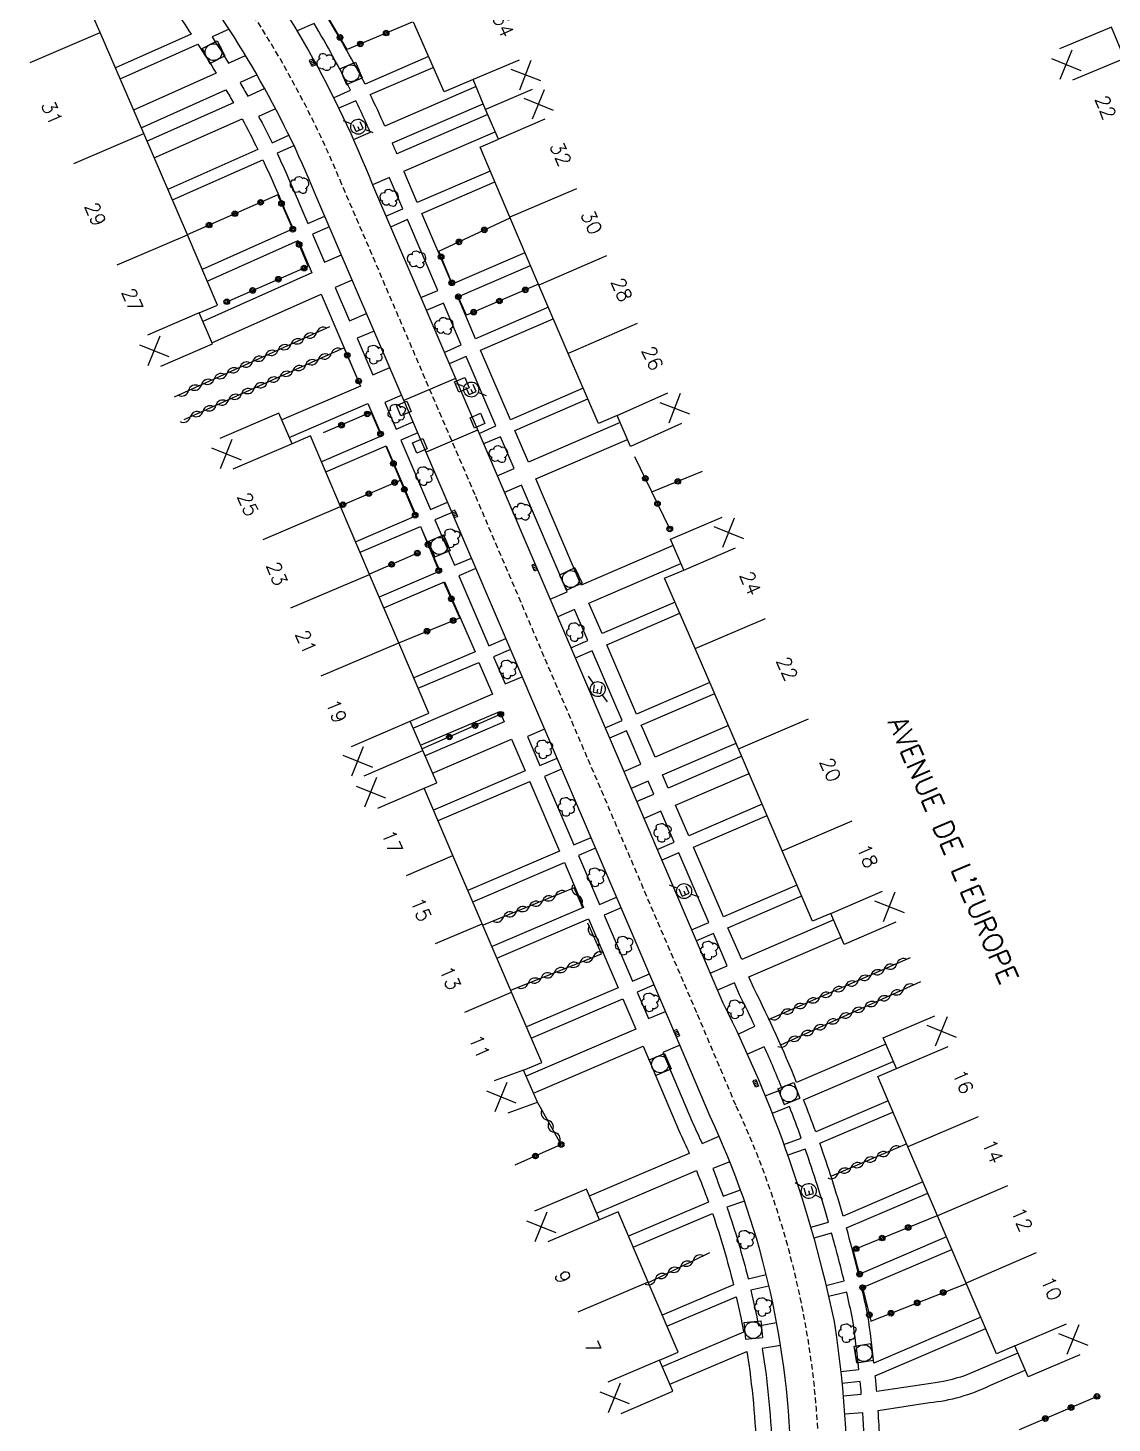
# Model space of a CAD drawing. Header units: millimetres. Extents: x 150999 to 152000, y 125999 to 127001.
# Drawn here: x 151642.6 to 151739.1, y 126386 to 126510.1 of the extents above; entities that cross this region are included whole.
import ezdxf
from ezdxf.enums import TextEntityAlignment as Align

# ---------------------------------------------------------------- set-up
doc = ezdxf.new("R2010")
doc.units = ezdxf.units.MM
doc.linetypes.add('DASHED', pattern=[0.75, 0.5, -0.25])
doc.layers.get('0').update_dxf_attribs({"linetype": 'CONTINUOUS'})
for name, color, linetype in [('W0001', 6, 'DASHED'), ('W0008', 7, 'CONTINUOUS'), ('W0100', 7, 'CONTINUOUS'), ('W0112', 1, 'DASHED'), ('W0300', 7, 'CONTINUOUS'), ('W0310', 3, 'CONTINUOUS'), ('W0322', 7, 'CONTINUOUS'), ('W0334', 7, 'CONTINUOUS'), ('W0400', 7, 'CONTINUOUS'), ('W0420', 7, 'CONTINUOUS'), ('W0471', 7, 'CONTINUOUS'), ('W0989', 7, 'CONTINUOUS'), ('W0991', 7, 'CONTINUOUS'), ('W1102', 7, 'CONTINUOUS')]:
    doc.layers.add(name, color=color, linetype=linetype)
doc.styles.get("Standard").update_dxf_attribs({"font": 'romans.shx', "width": 0.85})

# ---------------------------------------------------------------- blocks, each defined once
blk = doc.blocks.new('t991o')
at = {"color": 0, "linetype": 'Continuous'}
for p, q in [((-1, 1), (1, -1)), ((-1, -1), (1, 1))]:
    blk.add_line(p, q, dxfattribs=at)
blk = doc.blocks.new('t310o')
at = {"color": 0, "linetype": 'Continuous'}
for centre, start, end in [((-0.5, 0.38), 216.8699, 323.1304), ((0.5, -0.37), 36.8699, 143.1303)]:
    blk.add_arc(centre, 0.625, start, end, dxfattribs=at)
blk = doc.blocks.new('t322o')
at = {"color": 0, "linetype": 'Continuous'}
for radius in [0.25, 0.15]:
    blk.add_circle((0, 0), radius, dxfattribs=at)
blk = doc.blocks.new('T300')
for p, q in [((-0.8, 0.51), (-0.86, 0.34)), ((-0.86, 0.34), (-0.86, 0.17)), ((-0.86, 0.17), (-0.74, 0.06)), ((-0.69, 0.63), (-0.8, 0.51)), ((-0.8, -0.06), (-0.74, 0.06)), ((-0.74, 0.06), (-0.69, 0.11)), ((-0.57, 0.69), (-0.69, 0.63)), ((-0.46, 0.69), (-0.57, 0.69)), ((-0.29, 0.63), (-0.46, 0.69)), ((-0.29, 0.63), (-0.17, 0.74)), ((-0.23, 0.57), (-0.29, 0.63)), ((-0.17, 0.74), (-0.06, 0.8)), ((-0.06, 0.8), (0.06, 0.8)), ((0.06, 0.8), (0.23, 0.74)), ((0.23, 0.74), (0.34, 0.63)), ((0.34, 0.63), (0.4, 0.51)), ((0.46, 0.46), (0.34, 0.46)), ((0.4, 0.51), (0.4, 0.46)), ((0.57, 0.4), (0.46, 0.46)), ((0.57, 0.4), (0.69, 0.29)), ((0.69, 0.29), (0.74, 0.17)), ((0.74, 0.06), (0.69, -0.17)), ((0.74, 0.17), (0.74, 0.06)), ((-0.8, -0.17), (-0.8, -0.06)), ((-0.8, -0.23), (-0.8, -0.17)), ((-0.74, -0.34), (-0.8, -0.23)), ((-0.69, -0.4), (-0.74, -0.34)), ((-0.51, -0.46), (-0.69, -0.4)), ((-0.4, -0.46), (-0.51, -0.46)), ((-0.4, -0.46), (-0.34, -0.46)), ((-0.34, -0.46), (-0.34, -0.4)), ((-0.34, -0.51), (-0.34, -0.46)), ((-0.29, -0.63), (-0.34, -0.51)), ((-0.17, -0.74), (-0.29, -0.63)), ((-0.06, -0.8), (-0.17, -0.74)), ((0.06, -0.8), (-0.06, -0.8)), ((0.17, -0.74), (0.06, -0.8)), ((0.23, -0.69), (0.17, -0.74)), ((0.29, -0.46), (0.23, -0.46)), ((0.29, -0.63), (0.23, -0.69)), ((0.46, -0.4), (0.29, -0.46)), ((0.34, -0.51), (0.29, -0.63)), ((0.34, -0.51), (0.34, -0.46)), ((0.57, -0.34), (0.46, -0.4)), ((0.63, -0.29), (0.57, -0.34)), ((0.69, -0.17), (0.63, -0.29))]:
    blk.add_line(p, q)
blk = doc.blocks.new('T420')
for p, q in [((0.75, 0.75), (-0.75, 0.75)), ((-0.75, 0.75), (-0.75, -0.75)), ((0.75, 0.75), (0.75, -0.75)), ((0.75, -0.75), (-0.75, -0.75))]:
    blk.add_line(p, q)
blk.add_ellipse((0, 0), major_axis=(-0.53, 0.53), ratio=1, start_param=3.926991, end_param=10.210176)
blk = doc.blocks.new('T400')
for p, q in [((-0.15, 0.3), (0.15, 0.3)), ((-0.15, -0.25), (-0.15, 0.3)), ((-0.15, 0.15), (0.15, 0.15)), ((-0.15, 0), (0.15, 0)), ((0.15, 0.3), (0.15, -0.25)), ((-0.15, -0.15), (0.15, -0.15)), ((-0.15, -0.25), (-0.15, -0.3)), ((-0.15, -0.3), (0.15, -0.3)), ((0.15, -0.3), (0.15, -0.25))]:
    blk.add_line(p, q)
blk = doc.blocks.new('T471')
for p, q in [((-0.333334, 0.333334), (-0.333334, -0.333334)), ((-0.333334, 0.333334), (0.333334, 0.333334)), ((-0.333334, 0), (0, 0)), ((0.500001, 0.500001), (1.000002, 1.000002)), ((-0.500001, -0.500001), (-1.000002, -1.000002)), ((-0.333334, -0.333334), (0.333334, -0.333334))]:
    blk.add_line(p, q)
blk.add_ellipse((0, 0), major_axis=(0.471405, 0.471405), ratio=1, start_param=5.4977871438, end_param=11.780972451)
blk = doc.blocks.new('t112o')
at = {"color": 0, "linetype": 'Continuous'}
for p, q in [((-0.5, 0.5), (0.5, 0.5)), ((-0.5, -0.5), (-0.5, 0.5)), ((0.5, 0.5), (0.5, -0.5)), ((0.5, -0.5), (-0.5, -0.5))]:
    blk.add_line(p, q, dxfattribs=at)

msp = doc.modelspace()

# ---------------------------------------------------------------- linework, layer by layer
at = {"layer": 'W0001'}
for points in [[(151787.33, 126302.63), (151792.74, 126328.48, -0.000928), (151799.1, 126366.57), (151801.65, 126382.51, 0.059929), (151801.33, 126407.08, 0.07597), (151793.34, 126434.75, -0.000468), (151777.48, 126466.92, 0.002096), (151760.15, 126502.17, 0.046568), (151736.57, 126540.79, 0.04058), (151711.33, 126570.04), (151697.59, 126582.43), (151667.26, 126607.1, 0.03579), (151642.67, 126624.33, 0.083455), (151610.07, 126635.22, 0.060009), (151585.04, 126636.16, 0.075727), (151551.12, 126627.81, 0.20266), (151542.64, 126619.62, -0.281009), (151526.04, 126611.77, 0.082437), (151510.07, 126607.14, 0.002945), (151459.36, 126581.67), (151444.96, 126574.4), (151442.81, 126573.29), (151418.08, 126560.91, -0.485582)], [(151703.71, 126315.39), (151710.83, 126358.65, 0.062579), (151712.99, 126383.26, 0.102853), (151705.6, 126414.26), (151702.12, 126422.49), (151692.38, 126445.2), (151682.4, 126468.56), (151670.55, 126496.18, 0.066857), (151658.17, 126517.64, 0.064437), (151637.98, 126537.83), (151631.78, 126542.87, 0.110374), (151605.18, 126556.53, 0.086978), (151582.47, 126559.07), (151556.88, 126554.89)]]:
    msp.add_lwpolyline(points, format="xyb", dxfattribs=at)
at = {"layer": 'W0008'}
for points in [[(151763.23, 126502.82, 0.04784), (151738.65, 126543.01, 0.037428), (151713.93, 126571.65, 0.026113), (151676.15, 126603.66, 0.043958), (151645.47, 126626.27, 0.06869), (151615.89, 126637.24, -0.067758), (151606.11, 126641.3), (151586.22, 126653.91, 0.190937), (151564.94, 126657.36, 0.061077), (151535.82, 126646.97), (151496.35, 126627.17, 0.390129), (151493.8, 126619.04), (151499.22, 126608.77, -0.421219), (151497.79, 126604.32, 0.00231), (151458, 126584.35), (151443.59, 126577.08), (151441.44, 126575.97), (151435.75, 126573.12, -0.483704), (151417.29, 126583.22, -0.000014), (151404.9, 126655.69)], [(151757.44, 126500.84, 0.046594), (151734.14, 126539, 0.040526), (151709.26, 126567.84), (151695.63, 126580.13), (151665.35, 126604.75, 0.035696), (151641.19, 126621.7, 0.083269), (151609.6, 126632.23, 0.060015), (151585.3, 126633.15, 0.075939), (151552.9, 126625.37, 0.401107), (151543.07, 126606.78), (151544.33, 126603), (151553.65, 126574.83, 0.329241), (151575.03, 126560.99), (151580.98, 126561.52, -0.085753), (151605.69, 126559.02, -0.107764), (151633.13, 126545.03), (151640.12, 126539.34, -0.064136), (151660.33, 126519.04, -0.070331), (151673.27, 126496.15), (151684.71, 126469.45), (151694.59, 126446.38), (151704.44, 126423.38, -0.065112), (151714.34, 126395, -0.092988), (151713.13, 126357.13)], [(151710.49, 126383.18, 0.103049), (151703.32, 126413.24), (151699.82, 126421.51), (151690.08, 126444.22), (151680.1, 126467.58), (151668.24, 126495.21, 0.066911), (151656.19, 126516.12, 0.064508), (151636.43, 126535.87), (151630.19, 126540.93, 0.110579), (151604.51, 126554.12, 0.087011), (151582.66, 126556.58), (151575.73, 126555.98, 0.487937), (151564.78, 126538.8, 0.025454), (151577.53, 126505.11), (151584.8, 126487.6), (151592.13, 126469.96), (151598.63, 126454.27), (151604.25, 126440.94), (151610.27, 126426.49), (151621.08, 126400.62), (151626.13, 126388.57, -0.137109), (151632.91, 126348.56)]]:
    msp.add_lwpolyline(points, format="xyb", dxfattribs=at)
at = {"layer": 'W0100'}
for points in [[(151654.44, 126480.01), (151659.04, 126481.99), (151657.85, 126484.75), (151659.49, 126485.45), (151656.81, 126491.71), (151652.92, 126500.71), (151649.06, 126509.71), (151646.31, 126515.89), (151644.76, 126515.22), (151643.57, 126517.97), (151638.98, 126516)], [(151700.78, 126474.92), (151696.22, 126472.88), (151695.04, 126475.61), (151693.39, 126474.9), (151690.69, 126481.15), (151688.06, 126487.22), (151685.49, 126493.27), (151682.84, 126499.51), (151684.48, 126500.22), (151683.34, 126502.86), (151682.23, 126505.52), (151679.64, 126504.41), (151676.93, 126510.62)], [(151746.97, 126477.97), (151751.59, 126479.89), (151750.44, 126482.65), (151752.1, 126483.34), (151749.53, 126489.52), (151746.96, 126495.7), (151744.39, 126501.88), (151741.82, 126508.06), (151740.18, 126507.38), (151739.02, 126510.16), (151734.4, 126508.24)], [(151685.33, 126413.57), (151687.94, 126414.53), (151686.72, 126417.38), (151688.33, 126418.07), (151685.65, 126424.31), (151683.04, 126430.41), (151680.43, 126436.48), (151677.88, 126442.46), (151678.99, 126442.93), (151677.76, 126445.81), (151676.64, 126448.43), (151678.29, 126449.15), (151675.61, 126455.41), (151673.02, 126461.49), (151670.43, 126467.53), (151667.76, 126473.8), (151666.12, 126473.1), (151664.95, 126475.84), (151659.69, 126473.59)], [(151719.84, 126430.53), (151715.24, 126428.56), (151714.06, 126431.33), (151712.42, 126430.63), (151709.73, 126436.9), (151705.84, 126445.97), (151701.99, 126454.89), (151699.26, 126461.14), (151700.96, 126461.87), (151699.79, 126464.61), (151704.38, 126466.58)], [(151736.2, 126392.04), (151731.6, 126390.08), (151730.42, 126392.85), (151728.8, 126392.15), (151726.1, 126398.43), (151723.53, 126404.43), (151720.91, 126410.55), (151718.24, 126416.8), (151719.89, 126417.51), (151718.71, 126420.25), (151723.31, 126422.21)], [(151695.4, 126386.84), (151700, 126388.81), (151698.81, 126391.58), (151700.46, 126392.28), (151697.8, 126398.52), (151695.12, 126404.77), (151693.47, 126404.06), (151692.3, 126406.8), (151687.7, 126404.83)]]:
    msp.add_lwpolyline(points, dxfattribs=at)
at = {"layer": 'W0310'}
for points in [[(151669.44, 126483.51), (151655.62, 126477.26)], [(151670.74, 126481.64), (151656.49, 126475.24)], [(151691.98, 126431.83), (151691.22, 126433.59), (151683.11, 126430.27)], [(151685.58, 126424.49), (151693.64, 126427.73), (151692.44, 126430.46)], [(151721.11, 126427.36), (151708.49, 126421.85)], [(151722.02, 126425.24), (151709.57, 126419.6)], [(151690.06, 126410.76), (151687.94, 126414.53)], [(151720.8, 126410.81), (151714.11, 126407.95)], [(151697.82, 126398.47), (151703.29, 126401.16)]]:
    msp.add_lwpolyline(points, dxfattribs=at)
at = {"layer": 'W0322'}
for points in [[(151676.79, 126510.63), (151671.03, 126508.19), (151669.39, 126510.94)], [(151666.18, 126492.2), (151664.84, 126495.26), (151656.8, 126491.71)], [(151680.33, 126487.43), (151679.18, 126490.24), (151685.52, 126493.21)], [(151660.31, 126485.75), (151667.56, 126488.9), (151666.67, 126491.05)], [(151688.03, 126487.3), (151681.63, 126484.54), (151680.84, 126486.34)], [(151672.04, 126478.69), (151670.74, 126481.64)], [(151673.99, 126473.98), (151673.17, 126475.92), (151668.9, 126474.07)], [(151677.07, 126466.75), (151674.53, 126472.8)], [(151699.72, 126465.53), (151698.13, 126468.82), (151696.62, 126471.96)], [(151670.65, 126467.69), (151675.76, 126469.88)], [(151698.13, 126468.82), (151702.63, 126470.66)], [(151679.17, 126461.82), (151677.59, 126465.67)], [(151677.27, 126463.38), (151673, 126461.52)], [(151675.61, 126455.41), (151681.05, 126457.62), (151679.64, 126460.75)], [(151684.69, 126449.04), (151677.7, 126445.96)], [(151690.06, 126410.76), (151685.94, 126408.93)], [(151716.61, 126399.23), (151716.05, 126401.39), (151723.53, 126404.44)], [(151716.88, 126398.03), (151717.62, 126395.04), (151726.11, 126398.41)]]:
    msp.add_lwpolyline(points, dxfattribs=at)
at = {"layer": 'W0322', "flags": 128}
msp.add_lwpolyline([(151730.83, 126385.4), (151737.77, 126388.36)], dxfattribs=at)
at = {"layer": 'W0334'}
for points in [[(151647.71, 126512.73), (151653.09, 126515.13, -0.002624), (151653.77, 126514.26, -0.016528), (151657.15, 126509.56), (151650.41, 126506.56)], [(151678.26, 126507.56), (151672.61, 126505.11, 0.017478), (151669.28, 126511.02), (151675.59, 126513.75)], [(151669.81, 126503.9), (151671.33, 126504.56, 0.017736), (151668.08, 126510.51), (151666.56, 126509.85)], [(151650.83, 126505.58), (151657.74, 126508.66, -0.008739), (151659.37, 126506.07), (151652.02, 126502.8)], [(151682.49, 126504.89), (151674.38, 126501.38, 0.007957), (151673.07, 126504.18), (151678.68, 126506.6)], [(151652.7, 126501.23), (151660.24, 126504.6, -0.003769), (151660.9, 126503.45), (151653.22, 126500.02)], [(151671.58, 126500.17), (151673.09, 126500.82, 0.008073), (151671.79, 126503.62), (151670.27, 126502.97)], [(151683.54, 126502.39), (151675.45, 126498.89, 0.002735), (151675.04, 126499.87), (151683.13, 126503.36)], [(151653.86, 126498.54), (151661.67, 126502.02, -0.008784), (151663.07, 126499.29), (151655.07, 126495.72)], [(151683.75, 126497.37), (151677.26, 126494.57), (151676.09, 126497.3, 0.000143), (151676.07, 126497.36), (151684.2, 126500.87)], [(151655.47, 126494.8), (151663.51, 126498.38, -0.013581), (151665.43, 126494.03), (151666.21, 126492.22), (151658.13, 126488.61)], [(151674.46, 126493.36), (151675.98, 126494.01), (151674.79, 126496.77, 0.000077), (151674.78, 126496.8), (151673.27, 126496.14)], [(151718.95, 126419.69), (151711.01, 126416.29, 0.019325), (151707.21, 126424.66), (151706.77, 126425.69), (151714.96, 126429.22)], [(151705.8, 126420.59), (151707.29, 126421.29, 0.006578), (151705.94, 126424.07), (151705.48, 126425.14), (151703.97, 126424.49)], [(151687.6, 126415.33), (151697.36, 126419.51), (151700.54, 126412, -0.007668), (151701.46, 126409.96), (151692.56, 126406.18)], [(151708.21, 126415.08), (151709.74, 126415.7, 0.008701), (151708.13, 126419.46), (151706.63, 126418.79)], [(151719.16, 126414.65), (151712.71, 126411.89, 0.00643), (151711.63, 126414.75), (151719.61, 126418.16)], [(151709.87, 126410.76), (151711.42, 126411.33, 0.006417), (151710.36, 126414.15), (151708.84, 126413.53)], [(151722.24, 126407.44), (151715.15, 126404.4, 0.014277), (151713.07, 126410.87), (151719.58, 126413.65)], [(151712.26, 126403.41), (151713.85, 126403.86, 0.014479), (151711.77, 126410.35), (151710.22, 126409.8)], [(151693.21, 126404.66), (151702.09, 126408.45, -0.010372), (151703.17, 126405.63), (151696.05, 126402.6)], [(151724.34, 126402.54), (151716.53, 126399.2, 0.009023), (151715.44, 126403.35), (151722.67, 126406.44)], [(151696.47, 126401.62), (151703.53, 126404.62, -0.022774), (151705.39, 126398.27), (151699.06, 126395.57)], [(151713.62, 126398.23), (151715.23, 126398.62, 0.009363), (151714.12, 126402.88), (151712.54, 126402.43)], [(151727.41, 126395.39), (151717.89, 126391.31, 0.010074), (151717.35, 126395.54, 0.005292), (151716.81, 126398), (151724.82, 126401.42)], [(151699.47, 126394.59), (151705.64, 126397.22, -0.011064), (151706.29, 126394.06), (151699.06, 126390.99)], [(151714.93, 126390.56), (151716.55, 126390.74, 0.010883), (151715.97, 126395.29, 0.005041), (151715.47, 126397.61), (151713.85, 126397.24)], [(151730.69, 126392.21), (151725.94, 126390.19, -0.054619), (151722.94, 126389.51), (151718.13, 126388.78, 0.003309), (151718.01, 126390.18), (151727.84, 126394.38)], [(151699.73, 126389.44), (151706.58, 126392.36, -0.032076), (151707.44, 126383.08, -0.053182), (151706.09, 126363.29)], [(151726.87, 126380.55), (151718.48, 126381.93, 0.012238), (151718.26, 126387.1), (151722.82, 126387.8, 0.088388), (151728.21, 126389.32), (151731.35, 126390.67)], [(151715.15, 126388.41), (151716.76, 126388.56, 0.002664), (151716.66, 126389.68), (151715.04, 126389.51)], [(151715.49, 126382.69), (151717.09, 126382.74, 0.009842), (151716.89, 126386.88), (151715.28, 126386.76)]]:
    msp.add_lwpolyline(points, format="xyb", dxfattribs=at)
at = {"layer": 'W0334', "flags": 128}
for points in [[(151660.52, 126509.99), (151659, 126509.31, -0.007743), (151660.46, 126506.98), (151661.98, 126507.65)], [(151663, 126505.92), (151661.49, 126505.25, -0.003901), (151662.17, 126504.04), (151663.68, 126504.71)], [(151664.66, 126502.91), (151663.14, 126502.24, -0.0074), (151664.34, 126499.89), (151665.84, 126500.56)], [(151666.29, 126499.63), (151664.78, 126498.96, -0.013476), (151666.72, 126494.58), (151667.52, 126492.72), (151669.04, 126493.37)], [(151700.63, 126419.6), (151699.11, 126418.95), (151701.81, 126412.57, -0.0064), (151702.6, 126410.84), (151704.11, 126411.5)], [(151705.07, 126409.23), (151703.54, 126408.62, -0.008776), (151704.46, 126406.18), (151706.01, 126406.74)], [(151706.37, 126405.73), (151704.81, 126405.2, -0.022506), (151706.7, 126398.8), (151708.3, 126399.2)], [(151708.55, 126398.17), (151706.94, 126397.79, -0.010927), (151707.61, 126394.62), (151709.23, 126394.93)], [(151709.58, 126392.88), (151707.95, 126392.62, -0.032196), (151708.84, 126383.12, -0.002519), (151708.87, 126382.17), (151710.52, 126382.21)]]:
    msp.add_lwpolyline(points, format="xyb", dxfattribs=at)
at = {"layer": 'W0334'}
for points in [[(151686.83, 126490.11), (151680.37, 126487.32), (151677.67, 126493.6), (151684.16, 126496.41)], [(151677.57, 126486.11), (151679.08, 126486.76), (151676.39, 126493.05), (151674.87, 126492.39)], [(151658.58, 126487.58), (151666.66, 126491.18), (151667.88, 126488.32), (151658.17, 126483.99)], [(151688.92, 126485.25), (151682.45, 126482.45), (151680.86, 126486.17), (151687.32, 126488.96)], [(151658.99, 126482.08), (151668.7, 126486.41), (151672.21, 126478.23), (151665.21, 126475.23)], [(151679.66, 126481.24), (151681.17, 126481.9), (151679.58, 126485.61), (151678.06, 126484.96)], [(151692.03, 126478.05), (151685.55, 126475.24), (151682.89, 126481.43), (151689.36, 126484.23)], [(151682.75, 126474.03), (151684.26, 126474.69), (151681.61, 126480.87), (151680.09, 126480.22)], [(151665.87, 126473.68), (151672.87, 126476.68), (151674.11, 126473.81), (151668.73, 126471.51)], [(151695.3, 126475), (151687.16, 126471.48), (151685.95, 126474.3), (151692.44, 126477.1)], [(151684.36, 126470.27), (151685.88, 126470.92), (151684.67, 126473.74), (151683.15, 126473.09)], [(151669.12, 126470.62), (151674.49, 126472.92), (151677.16, 126466.69), (151671.78, 126464.38)], [(151700.03, 126464.05), (151691.85, 126460.53), (151687.8, 126469.98), (151695.95, 126473.5)], [(151689.07, 126459.28), (151690.59, 126459.93), (151686.52, 126469.42), (151685.01, 126468.76)], [(151672.18, 126463.45), (151677.56, 126465.76), (151679.27, 126461.76), (151673.88, 126459.45)], [(151700.19, 126459.02), (151693.7, 126456.22), (151692.53, 126458.94), (151700.71, 126462.46)], [(151674.28, 126458.52), (151679.67, 126460.82), (151682.4, 126454.6), (151676.95, 126452.27)], [(151690.92, 126454.96), (151692.43, 126455.61), (151691.26, 126458.35), (151689.75, 126457.7)], [(151703.3, 126451.86), (151696.77, 126449.04), (151694.12, 126455.23), (151700.62, 126458.03)], [(151693.97, 126447.84), (151695.48, 126448.49), (151692.83, 126454.68), (151691.31, 126454.03)], [(151677.34, 126451.35), (151682.73, 126453.66), (151683.94, 126450.82), (151676.91, 126447.8)], [(151704.95, 126448.03), (151698.41, 126445.21), (151697.4, 126447.58), (151697.19, 126448.07), (151703.72, 126450.89)], [(151677.56, 126446.28), (151684.6, 126449.29), (151684.99, 126448.36), (151677.96, 126445.35)], [(151695.64, 126443.94), (151697.15, 126444.59), (151696.11, 126447.03), (151695.88, 126447.57), (151694.36, 126446.92)], [(151678.61, 126443.81), (151685.65, 126446.83), (151686.85, 126444), (151678.71, 126440.52)], [(151706.12, 126445.3), (151699.58, 126442.48), (151699.07, 126443.66), (151705.62, 126446.48)], [(151679.11, 126439.58), (151687.26, 126443.06), (151687.27, 126443.02), (151689.92, 126436.86), (151681.77, 126433.37)], [(151696.77, 126441.29), (151698.29, 126441.94), (151697.8, 126443.08), (151696.28, 126442.43)], [(151707.95, 126441.04), (151701.41, 126438.22), (151700.23, 126440.96), (151706.78, 126443.78)], [(151698.6, 126437.02), (151700.12, 126437.67), (151698.94, 126440.41), (151697.43, 126439.76)], [(151711.04, 126433.84), (151704.49, 126431.02), (151701.84, 126437.22), (151708.39, 126440.04)], [(151701.67, 126429.85), (151703.19, 126430.5), (151700.53, 126436.7), (151699.02, 126436.05)], [(151682.2, 126432.36), (151690.35, 126435.85), (151692.06, 126431.86), (151683.91, 126428.37)], [(151714.31, 126430.74), (151706.12, 126427.21), (151704.9, 126430.05), (151711.46, 126432.88)], [(151684.35, 126427.35), (151692.5, 126430.84), (151695.13, 126424.71), (151686.98, 126421.22)], [(151703.32, 126426.01), (151704.83, 126426.66), (151703.6, 126429.53), (151702.09, 126428.88)], [(151687.4, 126420.23), (151695.55, 126423.72), (151696.71, 126421.03), (151686.94, 126416.85)]]:
    msp.add_lwpolyline(points, dxfattribs=at)
at = {"layer": 'W0334', "flags": 128}
for points in [[(151669.45, 126492.4), (151667.94, 126491.75), (151669, 126489.26), (151670.52, 126489.91)], [(151671.48, 126487.67), (151669.96, 126487.02), (151671.23, 126484.06), (151672.75, 126484.71)], [(151673.42, 126483.14), (151671.91, 126482.49), (151673.3, 126479.24), (151674.82, 126479.88)], [(151680.65, 126478.93), (151676.07, 126476.97)], [(151675.88, 126477.42), (151674.36, 126476.78), (151675.37, 126474.4), (151676.89, 126475.05)], [(151677.31, 126474.08), (151675.79, 126473.44), (151678.44, 126467.26), (151679.96, 126467.9)], [(151682.63, 126474.31), (151678.05, 126472.35)], [(151680.35, 126466.99), (151678.83, 126466.35), (151680.56, 126462.3), (151682.08, 126462.94)], [(151682.48, 126462), (151680.96, 126461.35), (151683.62, 126455.13), (151685.14, 126455.77)], [(151685.56, 126454.8), (151684.04, 126454.15), (151685.07, 126451.74), (151686.59, 126452.38)], [(151688.59, 126447.71), (151687.07, 126447.07), (151688.17, 126444.49), (151689.69, 126445.13)], [(151690.1, 126444.16), (151688.59, 126443.51), (151691.2, 126437.43), (151692.72, 126438.07)], [(151693.12, 126437.14), (151691.6, 126436.49), (151693.47, 126432.12), (151694.99, 126432.77)], [(151695.4, 126431.82), (151693.88, 126431.18), (151696.4, 126425.3), (151697.92, 126425.95)], [(151698.33, 126424.98), (151696.81, 126424.33), (151697.83, 126421.96), (151699.35, 126422.61)]]:
    msp.add_lwpolyline(points, dxfattribs=at)
at = {"layer": 'W1102'}
for p, q in [((151642.83, 126507.04), (151649.06, 126509.71)), ((151686.31, 126507.23), (151682.23, 126505.52)), ((151740.18, 126507.38), (151735.56, 126505.46)), ((151687.47, 126504.64), (151683.34, 126502.86)), ((151688.61, 126502), (151684.48, 126500.22)), ((151646.7, 126498.04), (151652.92, 126500.71)), ((151691.43, 126495.8), (151685.49, 126493.27)), ((151650.57, 126489.03), (151656.81, 126491.71)), ((151694.1, 126489.83), (151688.06, 126487.22)), ((151696.81, 126483.8), (151690.69, 126481.15)), ((151663.54, 126464.58), (151670.43, 126467.53)), ((151666, 126458.5), (151673.02, 126461.49)), ((151668.72, 126452.46), (151675.61, 126455.41)), ((151671.4, 126446.18), (151676.64, 126448.43)), ((151672.52, 126443.55), (151677.76, 126445.81)), ((151673.75, 126440.68), (151677.88, 126442.46)), ((151676.3, 126434.7), (151680.43, 126436.48)), ((151678.89, 126428.64), (151683.04, 126430.41)), ((151681.5, 126422.53), (151685.65, 126424.31)), ((151727.15, 126413.22), (151720.91, 126410.55)), ((151729.77, 126407.1), (151723.53, 126404.43)), ((151732.33, 126401.11), (151726.1, 126398.43))]:
    msp.add_line(p, q, dxfattribs=at)
at = {"layer": 'W1102', "flags": 128}
for points in [[(151657.85, 126484.75), (151653.26, 126482.77)], [(151695.04, 126475.61), (151699.56, 126477.64)], [(151666.12, 126473.1), (151660.86, 126470.85)], [(151700.96, 126461.87), (151705.56, 126463.84)], [(151701.99, 126454.89), (151708.25, 126457.57)], [(151705.84, 126445.97), (151712.07, 126448.64)], [(151709.73, 126436.9), (151715.96, 126439.57)], [(151714.06, 126431.33), (151718.65, 126433.3)], [(151719.89, 126417.51), (151724.48, 126419.47)], [(151686.72, 126417.38), (151684.11, 126416.42)], [(151693.47, 126404.06), (151688.87, 126402.09)], [(151697.8, 126398.52), (151691.55, 126395.84)], [(151730.42, 126392.85), (151735.02, 126394.81)], [(151698.81, 126391.58), (151694.22, 126389.61)]]:
    msp.add_lwpolyline(points, dxfattribs=at)

# ---------------------------------------------------------------- block references
at = {"layer": 'W0112', "rotation": 113.187466138583}
for p in [(151681.22, 126478.35), (151676.07, 126476.24), (151682.61, 126475.16), (151677.48, 126472.93)]:
    msp.add_blockref('t112o', p, dxfattribs=at)
at = {"layer": 'W0300'}
for p, rotation in [((151669.05, 126507.08), 203.508813419823), ((151666.88, 126496.12), 25.2653022053086), ((151674.87, 126494.98), 25.2653022053086), ((151677.3, 126489.51), 25.2653022053086), ((151679.74, 126483.59), 25.2653022053086), ((151673.47, 126481.17), 113.187466138583), ((151675.44, 126475.92), 113.187466138583), ((151684.58, 126472.18), 25.2653022053086), ((151677.91, 126470.36), 113.187466138583), ((151686.68, 126467.06), 25.2653022053086), ((151680.3, 126464.83), 113.187466138583), ((151691.33, 126456.48), 113.219692921136), ((151685.34, 126453.16), 114.160659081555), ((151688.53, 126446.05), 114.160659081555), ((151690.58, 126440.93), 114.160659081555), ((151699.09, 126438.62), 113.219692921136), ((151693.17, 126434.67), 114.160659081555), ((151695.67, 126428.59), 114.160659081555), ((151703.24, 126428.15), 113.219692921136), ((151698, 126423.54), 114.160659081555), ((151705.62, 126422.92), 113.219692921136), ((151706.48, 126402.42), 114.160659081555), ((151708.03, 126396.43), 114.160659081555), ((151715.52, 126394.1), 113.219692921136)]:
    msp.add_blockref('T300', p, dxfattribs=dict(at, rotation=rotation))
at = {"layer": 'W0310'}
for p, rotation in [((151668.3, 126483), 204.34511445291), ((151666.02, 126481.97), 204.34511445291), ((151667.16, 126482.48), 204.34511445291), ((151662.61, 126480.42), 204.34511445291), ((151663.74, 126480.94), 204.34511445291), ((151664.88, 126481.45), 204.34511445291), ((151668.46, 126480.62), 204.18786197024), ((151669.6, 126481.13), 204.18786197024), ((151660.33, 126479.39), 204.34511445291), ((151661.47, 126479.91), 204.34511445291), ((151666.18, 126479.59), 204.18786197024), ((151667.32, 126480.11), 204.18786197024), ((151658.05, 126478.36), 204.34511445291), ((151659.19, 126478.88), 204.34511445291), ((151662.76, 126478.06), 204.18786197024), ((151663.9, 126478.57), 204.18786197024), ((151665.04, 126479.08), 204.18786197024), ((151656.91, 126477.85), 204.34511445291), ((151660.48, 126477.03), 204.18786197024), ((151661.62, 126477.55), 204.18786197024), ((151657.06, 126475.5), 204.18786197024), ((151658.2, 126476.01), 204.18786197024), ((151659.34, 126476.52), 204.18786197024), ((151691.49, 126432.95), 113.388665454199), ((151688.39, 126432.43), 202.266289711434), ((151689.54, 126432.9), 202.266289711434), ((151684.92, 126431.01), 202.266289711434), ((151686.07, 126431.48), 202.266289711434), ((151687.23, 126431.95), 202.266289711434), ((151692.95, 126429.31), 113.768157497904), ((151692.92, 126427.44), 21.9287540768007), ((151689.44, 126426.04), 21.9287540768007), ((151690.6, 126426.51), 21.9287540768007), ((151691.76, 126426.98), 21.9287540768007), ((151717.63, 126425.84), 203.606592641438), ((151718.78, 126426.34), 203.606592641438), ((151719.92, 126426.84), 203.606592641438), ((151687.12, 126425.11), 21.9287540768007), ((151688.28, 126425.58), 21.9287540768007), ((151715.34, 126424.84), 203.606592641438), ((151716.49, 126425.34), 203.606592641438), ((151720.5, 126424.56), 204.373612488544), ((151711.9, 126423.34), 203.606592641438), ((151713.05, 126423.84), 203.606592641438), ((151714.2, 126424.34), 203.606592641438), ((151718.22, 126423.52), 204.373612488544), ((151719.36, 126424.04), 204.373612488544), ((151709.61, 126422.34), 203.606592641438), ((151710.76, 126422.84), 203.606592641438), ((151715.94, 126422.49), 204.373612488544), ((151717.08, 126423.01), 204.373612488544), ((151712.53, 126420.94), 204.373612488544), ((151713.67, 126421.46), 204.373612488544), ((151714.8, 126421.98), 204.373612488544), ((151710.25, 126419.91), 204.373612488544), ((151711.39, 126420.43), 204.373612488544), ((151688.83, 126412.94), 119.391363570531), ((151689.44, 126411.85), 119.391363570531), ((151718.14, 126409.67), 203.127756503908), ((151719.29, 126410.17), 203.127756503908), ((151715.84, 126408.69), 203.127756503908), ((151716.99, 126409.18), 203.127756503908), ((151714.69, 126408.2), 203.127756503908), ((151700.68, 126399.88), 26.1272818258151), ((151701.81, 126400.43), 26.1272818258151), ((151698.44, 126398.78), 26.1272818258151), ((151699.56, 126399.33), 26.1272818258151)]:
    msp.add_blockref('t310o', p, dxfattribs=dict(at, rotation=rotation))
at = {"layer": 'W0322'}
for p, rotation in [((151670.39, 126509.26), 120.702461471853), ((151674.49, 126509.65), 202.943871623865), ((151672.19, 126508.68), 202.943871623865), ((151663.32, 126494.59), 203.796278520854), ((151665.18, 126494.49), 113.746038158426), ((151661.03, 126493.58), 203.796278520854), ((151658.74, 126492.57), 203.796278520854), ((151666.18, 126492.2), 113.746038158426), ((151683.23, 126492.14), 25.1912632667312), ((151666.75, 126490.84), 112.585964813793), ((151680.97, 126491.07), 25.1912632667312), ((151679.38, 126489.75), 112.2381189843619), ((151667.19, 126488.74), 23.4782935972044), ((151664.9, 126487.75), 23.4782935972044), ((151680.33, 126487.43), 112.2381189843619), ((151660.31, 126485.75), 23.4782935972044), ((151662.61, 126486.75), 23.4782935972044), ((151680.91, 126486.19), 113.621992350621), ((151684.57, 126485.81), 203.28097580411), ((151686.87, 126486.8), 203.28097580411), ((151682.28, 126484.82), 203.28097580411), ((151671.03, 126480.98), 113.846559059194), ((151672.04, 126478.69), 113.846559059194), ((151672.81, 126475.76), 203.329744783083), ((151670.52, 126474.77), 203.329744783083), ((151673.99, 126473.98), 112.933545842658), ((151675.14, 126471.36), 112.755308891704), ((151675.25, 126469.66), 23.1820407660646), ((151697.55, 126470.03), 115.565191670291), ((151700.44, 126469.76), 22.22348376269561), ((151672.95, 126468.67), 23.1820407660646), ((151676.11, 126469.05), 112.755308891704), ((151670.65, 126467.69), 23.1820407660646), ((151698.63, 126467.78), 115.797533042324), ((151677.07, 126466.75), 112.755308891704), ((151699.72, 126465.53), 115.797533042324), ((151677.27, 126463.38), 203.51299437357), ((151678.22, 126464.14), 112.347357278434), ((151674.98, 126462.38), 203.51299437357), ((151679.17, 126461.82), 112.347357278434), ((151680.29, 126459.31), 114.160659081555), ((151680.45, 126457.38), 22.1052460369545), ((151678.13, 126456.43), 22.1052460369545), ((151684.69, 126449.04), 203.713827357141), ((151682.4, 126448.03), 203.713827357141), ((151680.11, 126447.02), 203.713827357141), ((151690.06, 126410.76), 204.076163621433), ((151687.77, 126409.74), 204.076163621433), ((151720.93, 126403.38), 22.1819303876502), ((151716.3, 126401.49), 22.1819303876502), ((151718.62, 126402.44), 22.1819303876502), ((151716.61, 126399.23), 104.525960415637), ((151716.88, 126398.03), 284.03218342476), ((151724.05, 126397.6), 21.677400297295), ((151721.73, 126396.67), 21.677400297295), ((151717.48, 126395.6), 284.03218342476), ((151719.41, 126395.75), 21.677400297295), ((151737.73, 126388.35), 23.12904473015022), ((151733.13, 126386.38), 23.12904473015022), ((151735.43, 126387.36), 23.12904473015022)]:
    msp.add_blockref('t322o', p, dxfattribs=dict(at, rotation=rotation))
at = {"layer": 'W0400'}
for p, rotation in [((151667.92, 126507), 206.382492091593), ((151680.58, 126466.86), 203.131602043975), ((151687.71, 126462.1), 203.131602043975), ((151700.33, 126420.66), 202.945952404033), ((151707.37, 126416.19), 201.29034782825)]:
    msp.add_blockref('T400', p, dxfattribs=dict(at, rotation=rotation))
at = {"layer": 'W0420'}
for p, rotation in [((151659.13, 126507.95), 116.382492091593), ((151671.36, 126506.07), 113.207991437021), ((151679.21, 126464.02), 113.187466138583), ((151690.92, 126461.07), 25.2653022053086), ((151698.86, 126417.89), 112.945952404033), ((151710.32, 126415.3), 111.29034782825), ((151707.14, 126394.25), 95.80145378952709), ((151716.98, 126392.2), 188.583097848719)]:
    msp.add_blockref('T420', p, dxfattribs=dict(at, rotation=rotation))
at = {"layer": 'W0471'}
for p, rotation in [((151672, 126501.32), 113.207991437021), ((151682.06, 126477.93), 113.187466138583), ((151693.32, 126451.28), 81.437008954865), ((151701, 126433.31), 113.329854734181), ((151712.09, 126406.63), 104.759854453675)]:
    msp.add_blockref('T471', p, dxfattribs=dict(at, rotation=rotation))
at = {"layer": 'W0991'}
for p, rotation in [((151686.89, 126505.93), 24.13418596924845), ((151734.98, 126506.85), 22.56115030832789), ((151688.04, 126503.32), 23.30528449340052), ((151653.85, 126481.39), 23.25242837956221), ((151700.17, 126476.28), 24.13418596979663), ((151660.27, 126472.22), 23.12789025824779), ((151704.97, 126465.21), 23.21226814280062), ((151671.96, 126444.87), 23.12789025880971), ((151673.13, 126442.12), 23.12789025898664), ((151719.25, 126431.92), 23.21226814217862), ((151723.9, 126420.84), 23.1290447292151), ((151684.72, 126415), 23.12789025801799), ((151688.28, 126403.46), 23.18032516628064), ((151735.61, 126393.43), 23.12904473023736), ((151694.81, 126388.23), 23.18032516648028)]:
    msp.add_blockref('t991o', p, dxfattribs=dict(at, rotation=rotation))

# ---------------------------------------------------------------- texts
at = {"layer": 'W0989'}
msp.add_text("AVENUE DE L'EUROPE", height=1.75, rotation=293.2197, dxfattribs=at).set_placement((151724.94, 126436.95), align=Align.MIDDLE)
at = {"layer": 'W0991'}
for s, rotation, p in [('34', 294.1342, (151684.91, 126510.36)), ('31', 293.2524, (151644.76, 126502.54)), ('22', 292.5612, (151738.49, 126503.05)), ('32', 294.4839, (151690.02, 126498.9)), ('29', 293.2524, (151648.63, 126493.53)), ('30', 294.1342, (151692.77, 126492.81)), ('28', 294.1342, (151695.45, 126486.82)), ('27', 293.2524, (151651.91, 126485.9)), ('26', 294.1342, (151698.19, 126480.72)), ('25', 293.1279, (151662.2, 126467.72)), ('23', 292.0462, (151664.77, 126461.54)), ('24', 293.2123, (151706.9, 126460.7)), ('21', 294.1987, (151667.36, 126455.48)), ('22', 293.2123, (151710.16, 126453.1)), ('19', 293.1279, (151670.06, 126449.32)), ('20', 293.2123, (151714.02, 126444.11)), ('17', 293.1279, (151675.02, 126437.69)), ('18', 293.2123, (151717.31, 126436.44)), ('15', 293.1279, (151677.6, 126431.67)), ('13', 293.1279, (151680.19, 126425.58)), ('11', 293.1279, (151682.8, 126419.48)), ('16', 293.129, (151725.82, 126416.35)), ('14', 293.129, (151728.46, 126410.16)), ('12', 293.129, (151731.05, 126404.11)), ('9', 293.1803, (151690.21, 126398.97)), ('10', 293.129, (151733.67, 126397.96)), ('7', 293.1803, (151692.88, 126392.73))]:
    msp.add_text(s, height=1.25, rotation=rotation, dxfattribs=at).set_placement(p, align=Align.MIDDLE)

doc.saveas('drawing.dxf')
